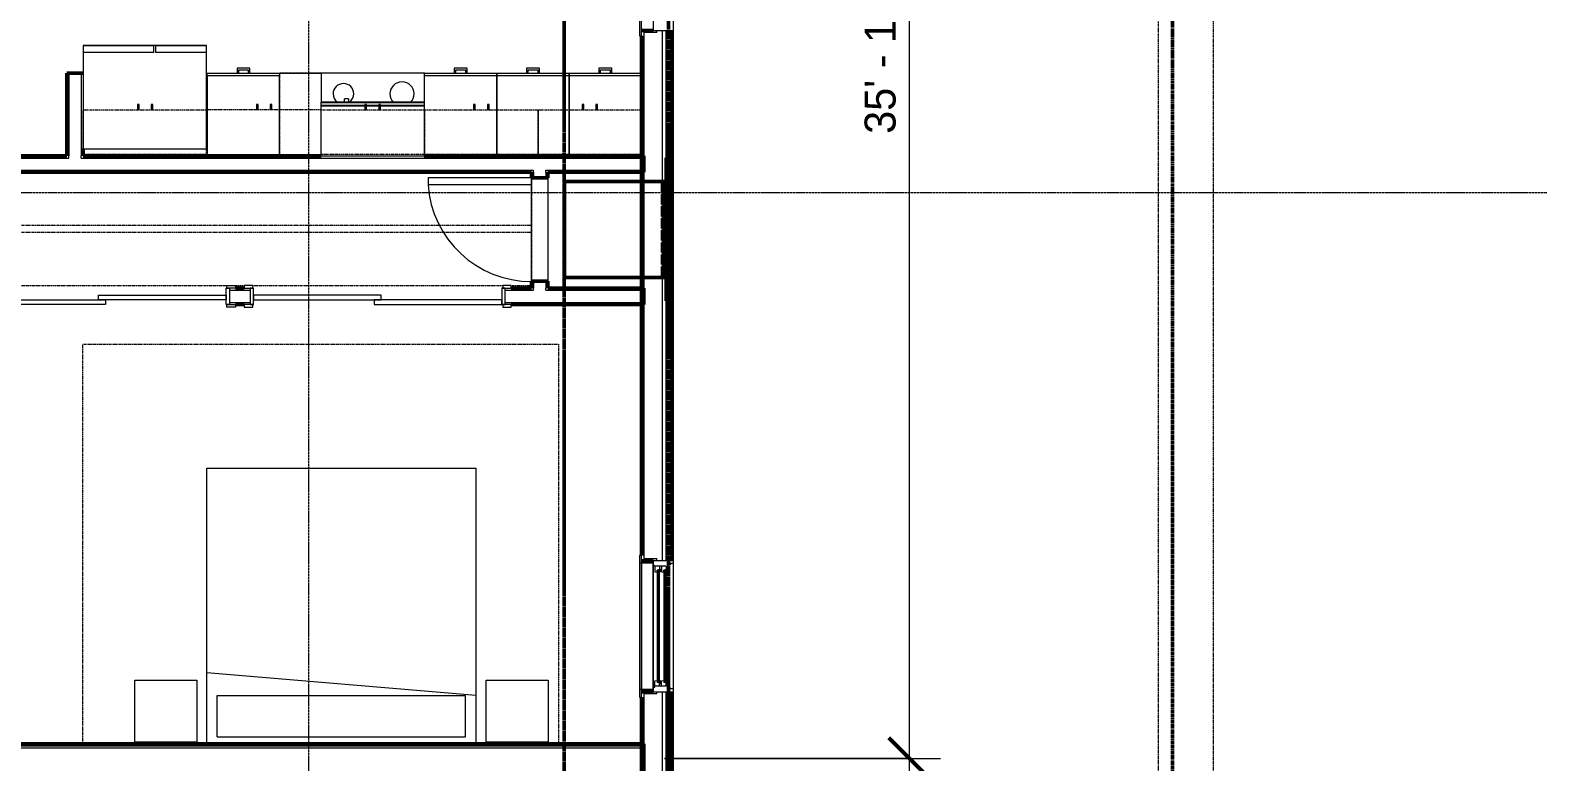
# Model space of a CAD drawing. Header units: inches. Extents: x -4217 to -1814, y 9706 to 12425.
# Drawn here: x -2254.1 to -1814.2, y 11682.1 to 11894.4 of the extents above; entities that cross this region are included whole.
import ezdxf

# ---------------------------------------------------------------- set-up
doc = ezdxf.new("R2010")
doc.units = ezdxf.units.IN
doc.header["$MEASUREMENT"] = 0
for name, pattern in [('Aligning Line 1_8_', [0.25, 0.125, -0.125]), ('Dash', [0.25, 0.125, -0.125]), ('Dash 1_16_', [0.125, 0.0625, -0.0625]), ('Double Dash 3_8_', [1, 0.375, -0.125, 0.125, -0.125, 0.125, -0.125]), ('Grid Line 1_2_', [0.875, 0.5, -0.125, 0.125, -0.125])]:
    doc.linetypes.add(name, pattern=pattern)
for name, color, linetype, lineweight in [('A-ANNO-DIMS', 211, 'Continuous', 9), ('A-ANNO-DIMS-96', 211, 'Continuous', 9), ('A-DOOR-1', 250, 'Continuous', 9), ('A-DOOR-2', 90, 'Continuous', 20), ('A-DOOR-FRAM-1', 90, 'Continuous', 20), ('A-GENM-3', 10, 'Continuous', 50), ('A-GLAZ-1', 250, 'Continuous', 9), ('A-GLAZ-2', 90, 'Continuous', 20), ('A-GLAZ-4', 10, 'Continuous', 50), ('A-WALL', 113, 'Continuous', 13), ('A-WALL-3', 10, 'Continuous', 50), ('A-WALL-4', 50, 'Continuous', 13), ('C-PROP-LINE', 91, 'Double Dash 3_8_', 50), ('C-PROP-LINE-2', 91, 'Dash 1_16_', 50), ('G-ANNO-SYMB-1', 147, 'Aligning Line 1_8_', 9), ('I-FURN-1', 250, 'Continuous', 9), ('I-FURN-HDLN-1', 250, 'Dash', 9), ('I-WALL-3', 2, 'Continuous', 50), ('Q-CASE-3', 250, 'Continuous', 9), ('Q-CASE-4', 250, 'Dash', 9), ('Q-CASE-HDLN-1', 250, 'Dash', 9), ('Q-SPCQ-1', 250, 'Continuous', 9), ('S-GRID-1', 1, 'Grid Line 1_2_', 9)]:
    doc.layers.add(name, color=color, linetype=linetype, lineweight=lineweight)
doc.styles.add('Century Gothic', font='ufonts.com_century-gothic.ttf', dxfattribs={"height": 9})
doc.dimstyles.new('OD__1_8__Tol__', dxfattribs={"dimscale": 12, "dimtxt": 9.397514, "dimasz": 1, "dimexe": 0.75, "dimexo": 0.5, "dimgap": 0.125, "dimtad": 1, "dimdec": 3, "dimrnd": 0.125, "dimzin": 3, "dimdsep": 46, "dimlunit": 4, "dimtxsty": 'Century Gothic', "dimblk1": 'OBLIQUE', "dimblk2": 'OBLIQUE', "dimsah": 1, "dimcen": 0.09, "dimdle": 0.75, "dimazin": 0, "dimtfac": 1, "dimtdec": 4, "dimtix": 1, "dimtmove": 0, "dimatfit": 3, "dimfxl": 1, "dimtvp": 1, "dimtfill": 1, "dimfrac": 2, "dimtolj": 1, "dimtzin": 0, "dimarcsym": 2})

# ---------------------------------------------------------------- blocks, each defined once
blk = doc.blocks.new('DIMBLOCK29-FLOOR PLAN - 3RD FLOOR')
at = {"layer": 'A-ANNO-DIMS-96', "lineweight": 50}
for p, q in [((-1999.05, 11682.99), (-2005.05, 11688.99)), ((-1999.05, 11682.99), (-1993.05, 11676.99)), ((-1999.05, 11251.83), (-2005.05, 11257.83)), ((-1999.05, 11251.83), (-1993.05, 11245.83))]:
    blk.add_line(p, q, dxfattribs=at)
at = {"layer": 'A-ANNO-DIMS-96'}
for p, q in [((-2070.17, 11682.99), (-1990.05, 11682.99)), ((-1999.05, 11682.99), (-2070.17, 11682.99)), ((-1999.05, 11242.83), (-1999.05, 11682.99)), ((-2066.36, 11251.83), (-1990.05, 11251.83)), ((-1999.05, 11251.83), (-2066.36, 11251.83))]:
    blk.add_line(p, q, dxfattribs=at)
at = {"layer": 'A-ANNO-DIMS-96', "color": 0, "insert": (-2012.09, 11433.17), "char_height": 9, "width": 82.1611, "attachment_point": 1, "rotation": 90, "line_spacing_factor": 0.984502, "style": 'Century Gothic', "bg_fill": 3, "box_fill_scale": 1.25, "bg_fill_color": 256, "bg_fill_true_color": 13158600, "bg_fill_transparency": 0}
blk.add_mtext('35\' - 11 1/8"', dxfattribs=at)
blk = doc.blocks.new('_Oblique')
at = {"color": 0, "linetype": 'ByBlock', "lineweight": -2}
blk.add_line((-0.5, -0.5), (0.5, 0.5), dxfattribs=at)
blk = doc.blocks.new('DIMBLOCK30-FLOOR PLAN - 3RD FLOOR')
at = {"layer": 'A-ANNO-DIMS-96', "lineweight": 50}
for p, q in [((-1999.05, 12114.15), (-2005.05, 12120.15)), ((-1999.05, 12114.15), (-1993.05, 12108.15)), ((-1999.05, 11682.99), (-2005.05, 11688.99)), ((-1999.05, 11682.99), (-1993.05, 11676.99))]:
    blk.add_line(p, q, dxfattribs=at)
at = {"layer": 'A-ANNO-DIMS-96'}
for p, q in [((-1999.05, 11682.99), (-1999.05, 12123.15)), ((-2066.36, 12114.15), (-1990.05, 12114.15)), ((-1999.05, 12114.15), (-2066.36, 12114.15)), ((-2070.17, 11682.99), (-1990.05, 11682.99)), ((-1999.05, 11682.99), (-2070.17, 11682.99))]:
    blk.add_line(p, q, dxfattribs=at)
at = {"layer": 'A-ANNO-DIMS-96', "color": 0, "insert": (-2012.09, 11864.34), "char_height": 9, "width": 82.1611, "attachment_point": 1, "rotation": 90, "line_spacing_factor": 0.984502, "style": 'Century Gothic', "bg_fill": 3, "box_fill_scale": 1.25, "bg_fill_color": 256, "bg_fill_true_color": 13158600, "bg_fill_transparency": 0}
blk.add_mtext('35\' - 11 1/8"', dxfattribs=at)

msp = doc.modelspace()

# ---------------------------------------------------------------- linework, layer by layer
at = {"layer": 'A-DOOR-1'}
for p, q in [((-2197.07461, 11820.30491), (-2194.57461, 11820.30491)), ((-2197.07461, 11819.55491), (-2197.07461, 11820.30491)), ((-2194.57461, 11820.30491), (-2194.57461, 11819.55491)), ((-2189.57461, 11820.30491), (-2192.07461, 11820.30491)), ((-2192.07461, 11820.30491), (-2192.07461, 11819.55491)), ((-2189.57461, 11819.55491), (-2189.57461, 11820.30491)), ((-2114.57461, 11820.30491), (-2117.07461, 11820.30491)), ((-2117.07461, 11820.30491), (-2117.07461, 11819.55491)), ((-2114.57461, 11819.55491), (-2114.57461, 11820.30491)), ((-2194.57461, 11819.55491), (-2197.07461, 11819.55491)), ((-2192.07461, 11819.55491), (-2189.57461, 11819.55491)), ((-2117.07461, 11819.55491), (-2114.57461, 11819.55491)), ((-2197.07461, 11814.80491), (-2194.57461, 11814.80491)), ((-2197.07461, 11814.05491), (-2197.07461, 11814.80491)), ((-2194.57461, 11814.05491), (-2197.07461, 11814.05491)), ((-2194.57461, 11814.80491), (-2194.57461, 11814.05491)), ((-2189.57461, 11814.80491), (-2192.07461, 11814.80491)), ((-2192.07461, 11814.80491), (-2192.07461, 11814.05491)), ((-2192.07461, 11814.05491), (-2189.57461, 11814.05491)), ((-2189.57461, 11814.05491), (-2189.57461, 11814.80491)), ((-2114.57461, 11814.80491), (-2117.07461, 11814.80491)), ((-2117.07461, 11814.80491), (-2117.07461, 11814.05491)), ((-2117.07461, 11814.05491), (-2114.57461, 11814.05491)), ((-2114.57461, 11814.05491), (-2114.57461, 11814.80491))]:
    msp.add_line(p, q, dxfattribs=at)
msp.add_arc((-2108.72374, 11851.55491), 30.06659, 183.8140748, 270, dxfattribs=at)
at = {"layer": 'A-DOOR-2'}
for p, q in [((-2138.72374, 11851.55491), (-2138.72374, 11849.55491)), ((-2108.72374, 11851.55491), (-2138.72374, 11851.55491)), ((-2108.72374, 11851.55491), (-2108.72374, 11849.55491)), ((-2108.72374, 11849.55491), (-2138.72374, 11849.55491)), ((-2269.32461, 11816.17991), (-2232.32461, 11816.17991)), ((-2234.32461, 11817.55491), (-2197.32461, 11817.55491)), ((-2234.32461, 11816.17991), (-2234.32461, 11817.55491)), ((-2197.32461, 11816.17991), (-2234.32461, 11816.17991)), ((-2232.32461, 11816.17991), (-2232.32461, 11814.80491)), ((-2197.32461, 11817.55491), (-2197.32461, 11816.17991)), ((-2152.32461, 11817.55491), (-2189.32461, 11817.55491)), ((-2189.32461, 11817.55491), (-2189.32461, 11816.17991)), ((-2189.32461, 11816.17991), (-2152.32461, 11816.17991)), ((-2117.32461, 11816.17991), (-2154.32461, 11816.17991)), ((-2154.32461, 11816.17991), (-2154.32461, 11814.80491)), ((-2152.32461, 11816.17991), (-2152.32461, 11817.55491)), ((-2117.32461, 11814.80491), (-2117.32461, 11816.17991)), ((-2232.32461, 11814.80491), (-2269.32461, 11814.80491)), ((-2154.32461, 11814.80491), (-2117.32461, 11814.80491))]:
    msp.add_line(p, q, dxfattribs=at)
at = {"layer": 'A-DOOR-FRAM-1'}
for p, q in [((-2197.32461, 11819.55491), (-2196.32461, 11819.55491)), ((-2197.32461, 11814.80491), (-2197.32461, 11819.55491)), ((-2196.32461, 11819.55491), (-2196.32461, 11814.80491)), ((-2189.32461, 11819.55491), (-2190.32461, 11819.55491)), ((-2190.32461, 11819.55491), (-2190.32461, 11814.80491)), ((-2189.32461, 11814.80491), (-2189.32461, 11819.55491)), ((-2116.32461, 11819.55491), (-2117.32461, 11819.55491)), ((-2117.32461, 11819.55491), (-2117.32461, 11814.80491)), ((-2116.32461, 11814.80491), (-2116.32461, 11819.55491)), ((-2196.32461, 11814.80491), (-2197.32461, 11814.80491)), ((-2190.32461, 11814.80491), (-2189.32461, 11814.80491)), ((-2117.32461, 11814.80491), (-2116.32461, 11814.80491))]:
    msp.add_line(p, q, dxfattribs=at)
at = {"layer": 'A-GENM-3'}
msp.add_line((-2099.11124, 11850.5269), (-2099.11124, 11822.6519), dxfattribs=at)
at = {"layer": 'A-WALL'}
for p, q in [((-2076.17374, 11686.6144), (-2438.68746, 11686.6144)), ((-2076.17374, 11685.9894), (-2438.06246, 11685.9894))]:
    msp.add_line(p, q, dxfattribs=at)
at = {"layer": 'A-WALL-3'}
for p, q in [((-2238.77574, 11881.95491), (-2243.52574, 11881.95491)), ((-2243.52574, 11881.95491), (-2243.52574, 11857.95491)), ((-2238.77574, 11857.95491), (-2238.77574, 11859.95491)), ((-2243.52574, 11857.95491), (-2268.0509, 11857.95491)), ((-2169.77574, 11857.95491), (-2238.77574, 11857.95491)), ((-2266.08338, 11853.20491), (-2108.72374, 11853.20491)), ((-2108.72374, 11853.20491), (-2108.72374, 11851.55491)), ((-2108.72374, 11851.55491), (-2103.97374, 11851.55491)), ((-2103.97374, 11851.55491), (-2103.97374, 11853.20491)), ((-2103.97374, 11821.55491), (-2108.72374, 11821.55491)), ((-2108.72374, 11821.55491), (-2108.72374, 11819.55491)), ((-2103.97374, 11819.55491), (-2103.97374, 11821.55491)), ((-2192.07461, 11819.55491), (-2194.57461, 11819.55491)), ((-2108.72374, 11819.55491), (-2114.57461, 11819.55491)), ((-2194.57461, 11814.80491), (-2192.07461, 11814.80491))]:
    msp.add_line(p, q, dxfattribs=at)
at = {"layer": 'A-WALL-4'}
for p, q in [((-2242.90074, 11881.95491), (-2242.90074, 11857.95491)), ((-2239.40074, 11881.95491), (-2239.40074, 11857.95491)), ((-2267.79201, 11857.32991), (-2242.90074, 11857.32991)), ((-2242.90074, 11857.32991), (-2242.90074, 11857.95491)), ((-2239.40074, 11857.32991), (-2239.40074, 11857.95491)), ((-2266.34227, 11853.82991), (-2108.09874, 11853.82991)), ((-2108.72374, 11821.55491), (-2108.72374, 11851.55491)), ((-2108.09874, 11853.20491), (-2108.09874, 11853.82991)), ((-2108.09874, 11853.20491), (-2108.09874, 11851.55491)), ((-2104.59874, 11853.20491), (-2104.59874, 11853.82991)), ((-2104.59874, 11853.20491), (-2104.59874, 11851.55491)), ((-2103.97374, 11851.55491), (-2103.97374, 11821.55491)), ((-2108.09874, 11821.55491), (-2108.09874, 11819.55491)), ((-2104.59874, 11821.55491), (-2104.59874, 11819.55491)), ((-2196.32461, 11818.92991), (-2190.32461, 11818.92991)), ((-2116.32461, 11818.92991), (-2108.09874, 11818.92991)), ((-2108.09874, 11818.92991), (-2108.09874, 11819.55491)), ((-2104.59874, 11818.92991), (-2104.59874, 11819.55491)), ((-2196.32461, 11815.42991), (-2190.32461, 11815.42991))]:
    msp.add_line(p, q, dxfattribs=at)
at = {"layer": 'C-PROP-LINE'}
msp.add_line((-1922.72374, 11241.3894), (-1922.72374, 12124.5894), dxfattribs=at)
at = {"layer": 'C-PROP-LINE-2'}
msp.add_line((-2099.26202, 11277.2894), (-2099.26202, 12088.5894), dxfattribs=at)
at = {"layer": 'G-ANNO-SYMB-1'}
for p, q in [((-1926.94838, 12280.05907), (-1926.94838, 9756.52836)), ((-1910.95638, 12280.11485), (-1910.95638, 9706.24032))]:
    msp.add_line(p, q, dxfattribs=at)
at = {"layer": 'I-FURN-1'}
for p, q in [((-2202.86006, 11767.25433), (-2124.86006, 11767.25433)), ((-2202.86006, 11687.25433), (-2202.86006, 11767.25433)), ((-2124.86006, 11767.25433), (-2124.86006, 11687.25433)), ((-2124.86006, 11701.25433), (-2202.86006, 11707.83395)), ((-2223.7919, 11705.75433), (-2205.7919, 11705.75433)), ((-2223.7919, 11687.75433), (-2223.7919, 11705.75433)), ((-2205.7919, 11705.75433), (-2205.7919, 11687.75433)), ((-2121.86006, 11705.75433), (-2103.86006, 11705.75433)), ((-2121.86006, 11687.75433), (-2121.86006, 11705.75433)), ((-2103.86006, 11705.75433), (-2103.86006, 11687.75433)), ((-2199.86006, 11701.25433), (-2127.86006, 11701.25433)), ((-2199.86006, 11689.25433), (-2199.86006, 11701.25433)), ((-2127.86006, 11689.25433), (-2127.86006, 11701.25433)), ((-2199.86006, 11689.25433), (-2127.86006, 11689.25433)), ((-2205.7919, 11687.75433), (-2223.7919, 11687.75433)), ((-2124.86006, 11687.25433), (-2202.86006, 11687.25433)), ((-2103.86006, 11687.75433), (-2121.86006, 11687.75433))]:
    msp.add_line(p, q, dxfattribs=at)
at = {"layer": 'I-FURN-HDLN-1'}
for p, q in [((-2238.86006, 11803.25433), (-2100.86006, 11803.25433)), ((-2238.86006, 11687.25433), (-2238.86006, 11803.25433)), ((-2100.86006, 11803.25433), (-2100.86006, 11687.25433))]:
    msp.add_line(p, q, dxfattribs=at)
at = {"layer": 'I-WALL-3'}
for p, q in [((-2076.17374, 11687.2394), (-2438.42858, 11687.2394)), ((-2076.17374, 11678.7394), (-2076.17374, 11687.2394))]:
    msp.add_line(p, q, dxfattribs=at)
at = {"layer": 'Q-CASE-3'}
for p, q in [((-2202.77574, 11881.95491), (-2181.77574, 11881.95491)), ((-2202.77574, 11881.20491), (-2202.77574, 11881.95491)), ((-2190.40074, 11883.45491), (-2194.15074, 11883.45491)), ((-2194.15074, 11883.45491), (-2194.15074, 11881.95491)), ((-2193.65137, 11881.95491), (-2194.15074, 11881.95491)), ((-2193.65137, 11881.95491), (-2193.65137, 11882.95554)), ((-2193.65137, 11882.95554), (-2190.90011, 11882.95554)), ((-2190.90011, 11882.95554), (-2190.90011, 11881.95491)), ((-2190.90011, 11881.95491), (-2190.40074, 11881.95491)), ((-2190.40074, 11881.95491), (-2190.40074, 11883.45491)), ((-2181.77574, 11881.95491), (-2181.77574, 11881.20491)), ((-2139.77574, 11881.95491), (-2118.77574, 11881.95491)), ((-2127.40074, 11883.45491), (-2131.15074, 11883.45491)), ((-2131.15074, 11883.45491), (-2131.15074, 11881.95491)), ((-2130.65137, 11881.95491), (-2131.15074, 11881.95491)), ((-2130.65137, 11881.95491), (-2130.65137, 11882.95554)), ((-2130.65137, 11882.95554), (-2127.90011, 11882.95554)), ((-2127.90011, 11882.95554), (-2127.90011, 11881.95491)), ((-2127.90011, 11881.95491), (-2127.40074, 11881.95491)), ((-2127.40074, 11881.95491), (-2127.40074, 11883.45491)), ((-2118.77574, 11881.95491), (-2118.77574, 11881.20491)), ((-2118.77574, 11881.95491), (-2097.77574, 11881.95491)), ((-2118.77574, 11881.20491), (-2118.77574, 11881.95491)), ((-2106.40074, 11883.45491), (-2110.15074, 11883.45491)), ((-2110.15074, 11883.45491), (-2110.15074, 11881.95491)), ((-2109.65137, 11881.95491), (-2110.15074, 11881.95491)), ((-2109.65137, 11881.95491), (-2109.65137, 11882.95554)), ((-2109.65137, 11882.95554), (-2106.90011, 11882.95554)), ((-2106.90011, 11882.95554), (-2106.90011, 11881.95491)), ((-2106.90011, 11881.95491), (-2106.40074, 11881.95491)), ((-2106.40074, 11881.95491), (-2106.40074, 11883.45491)), ((-2097.77574, 11881.95491), (-2097.77574, 11881.20491)), ((-2097.77574, 11881.20491), (-2097.77574, 11881.95491)), ((-2085.40074, 11883.45491), (-2089.15074, 11883.45491)), ((-2089.15074, 11883.45491), (-2089.15074, 11881.95491)), ((-2088.65137, 11881.95491), (-2089.15074, 11881.95491)), ((-2088.65137, 11881.95491), (-2088.65137, 11882.95554)), ((-2088.65137, 11882.95554), (-2085.90011, 11882.95554)), ((-2085.90011, 11882.95554), (-2085.90011, 11881.95491)), ((-2085.90011, 11881.95491), (-2085.40074, 11881.95491)), ((-2085.40074, 11881.95491), (-2085.40074, 11883.45491)), ((-2181.77574, 11881.20491), (-2202.77574, 11881.20491)), ((-2202.77574, 11881.20491), (-2202.77574, 11857.95491)), ((-2181.77574, 11857.95491), (-2181.77574, 11881.20491)), ((-2118.77574, 11881.20491), (-2139.77574, 11881.20491)), ((-2118.77574, 11857.95491), (-2118.77574, 11881.20491)), ((-2097.77574, 11881.20491), (-2118.77574, 11881.20491)), ((-2118.77574, 11881.20491), (-2118.77574, 11857.95491)), ((-2097.77574, 11857.95491), (-2097.77574, 11881.20491)), ((-2097.77574, 11881.20491), (-2097.77574, 11857.95491)), ((-2139.89385, 11873.55425), (-2169.77574, 11873.55425)), ((-2169.77574, 11873.34861), (-2169.77574, 11873.55425)), ((-2139.89385, 11873.34861), (-2169.77574, 11873.34861)), ((-2169.77574, 11872.56121), (-2169.77574, 11873.34861)), ((-2161.78361, 11874.55405), (-2162.97573, 11874.55405)), ((-2162.97573, 11873.58969), (-2162.97573, 11874.50489)), ((-2161.78361, 11874.50489), (-2161.78361, 11873.58969)), ((-2139.89385, 11873.55425), (-2139.89385, 11873.34861)), ((-2139.89385, 11873.34861), (-2139.89385, 11872.56121)), ((-2222.53729, 11872.82916), (-2223.02574, 11872.82916)), ((-2223.02574, 11872.82916), (-2223.02574, 11871.32991)), ((-2222.53729, 11871.32991), (-2223.02574, 11871.32991)), ((-2222.53729, 11871.32991), (-2222.53729, 11872.82916)), ((-2218.53729, 11872.82916), (-2219.02574, 11872.82916)), ((-2219.02574, 11872.82916), (-2219.02574, 11871.32991)), ((-2218.53729, 11871.32991), (-2219.02574, 11871.32991)), ((-2218.53729, 11871.32991), (-2218.53729, 11872.82916)), ((-2188.02574, 11872.82916), (-2188.51418, 11872.82916)), ((-2188.51418, 11872.82916), (-2188.51418, 11871.32991)), ((-2188.02574, 11871.32991), (-2188.51418, 11871.32991)), ((-2188.02574, 11871.32991), (-2188.02574, 11872.82916)), ((-2184.02574, 11872.82916), (-2184.51418, 11872.82916)), ((-2184.51418, 11872.82916), (-2184.51418, 11871.32991)), ((-2184.02574, 11871.32991), (-2184.51418, 11871.32991)), ((-2184.02574, 11871.32991), (-2184.02574, 11872.82916)), ((-2157.02574, 11872.56121), (-2169.77574, 11872.56121)), ((-2169.77574, 11857.95491), (-2169.77574, 11872.4431)), ((-2169.77574, 11872.4431), (-2157.02574, 11872.4431)), ((-2156.53729, 11872.82916), (-2157.02574, 11872.82916)), ((-2157.02574, 11872.82916), (-2157.02574, 11871.32991)), ((-2156.53729, 11871.32991), (-2157.02574, 11871.32991)), ((-2156.53729, 11871.32991), (-2156.53729, 11872.82916)), ((-2153.02574, 11872.56121), (-2156.53729, 11872.56121)), ((-2156.53729, 11872.4431), (-2153.02574, 11872.4431)), ((-2152.53729, 11872.82916), (-2153.02574, 11872.82916)), ((-2153.02574, 11872.82916), (-2153.02574, 11871.32991)), ((-2152.53729, 11871.32991), (-2153.02574, 11871.32991)), ((-2152.53729, 11871.32991), (-2152.53729, 11872.82916)), ((-2139.89385, 11872.56121), (-2152.53729, 11872.56121)), ((-2152.53729, 11872.4431), (-2139.89385, 11872.4431)), ((-2139.89385, 11872.4431), (-2139.89385, 11857.95491)), ((-2125.03729, 11872.82916), (-2125.52574, 11872.82916)), ((-2125.52574, 11872.82916), (-2125.52574, 11871.32991)), ((-2125.03729, 11871.32991), (-2125.52574, 11871.32991)), ((-2125.03729, 11871.32991), (-2125.03729, 11872.82916)), ((-2121.03729, 11872.82916), (-2121.52574, 11872.82916)), ((-2121.52574, 11872.82916), (-2121.52574, 11871.32991)), ((-2121.03729, 11871.32991), (-2121.52574, 11871.32991)), ((-2121.03729, 11871.32991), (-2121.03729, 11872.82916)), ((-2093.53729, 11872.82916), (-2094.02574, 11872.82916)), ((-2094.02574, 11872.82916), (-2094.02574, 11871.32991)), ((-2093.53729, 11871.32991), (-2094.02574, 11871.32991)), ((-2093.53729, 11871.32991), (-2093.53729, 11872.82916)), ((-2089.53729, 11872.82916), (-2090.02574, 11872.82916)), ((-2090.02574, 11872.82916), (-2090.02574, 11871.32991)), ((-2089.53729, 11871.32991), (-2090.02574, 11871.32991)), ((-2089.53729, 11871.32991), (-2089.53729, 11872.82916)), ((-2169.77574, 11857.95491), (-2139.89385, 11857.95491))]:
    msp.add_line(p, q, dxfattribs=at)
at = {"layer": 'Q-CASE-4'}
for p, q in [((-2181.77574, 11881.95491), (-2181.77574, 11857.95491)), ((-2169.77574, 11881.95491), (-2181.77574, 11881.95491)), ((-2238.77574, 11858.32991), (-2238.77574, 11871.32991)), ((-2238.77574, 11871.32991), (-2202.77574, 11871.32991)), ((-2202.77574, 11871.32991), (-2202.77574, 11858.32991)), ((-2169.77574, 11871.32991), (-2202.77574, 11871.32991)), ((-2202.77574, 11871.32991), (-2202.77574, 11858.32991)), ((-2169.77574, 11858.32991), (-2169.77574, 11871.32991)), ((-2169.77574, 11871.32991), (-2139.77574, 11871.32991)), ((-2169.77574, 11858.32991), (-2169.77574, 11871.32991)), ((-2139.77574, 11871.32991), (-2139.77574, 11858.32991)), ((-2139.77574, 11858.32991), (-2139.77574, 11871.32991)), ((-2139.77574, 11871.32991), (-2106.77574, 11871.32991)), ((-2106.77574, 11858.32991), (-2106.77574, 11871.32991)), ((-2106.77574, 11871.32991), (-2106.77574, 11858.32991)), ((-2202.77574, 11858.32991), (-2238.77574, 11858.32991)), ((-2202.77574, 11858.32991), (-2169.77574, 11858.32991)), ((-2139.77574, 11858.32991), (-2169.77574, 11858.32991)), ((-2106.77574, 11858.32991), (-2139.77574, 11858.32991))]:
    msp.add_line(p, q, dxfattribs=at)
at = {"layer": 'Q-CASE-HDLN-1'}
for p, q in [((-2203.02574, 11881.95491), (-2169.77574, 11881.95491)), ((-2203.02574, 11857.95491), (-2203.02574, 11859.95491)), ((-2266.03586, 11853.20491), (-2108.72374, 11853.20491)), ((-2108.72374, 11853.20491), (-2108.72374, 11820.20491)), ((-2108.72374, 11837.70491), (-2266.03586, 11837.70491)), ((-2108.72374, 11835.70491), (-2266.03586, 11835.70491)), ((-2197.07461, 11820.20491), (-2266.03586, 11820.20491)), ((-2192.07461, 11820.20491), (-2194.57461, 11820.20491)), ((-2117.07461, 11820.20491), (-2189.57461, 11820.20491)), ((-2108.72374, 11820.20491), (-2114.57461, 11820.20491))]:
    msp.add_line(p, q, dxfattribs=at)
at = {"layer": 'Q-SPCQ-1'}
for p, q in [((-2203.02574, 11889.95491), (-2238.77574, 11889.95491)), ((-2238.77574, 11889.95491), (-2238.77574, 11859.95491)), ((-2238.77574, 11889.95491), (-2218.27574, 11889.95491)), ((-2238.77574, 11889.95491), (-2238.77574, 11887.95491)), ((-2218.27574, 11887.95491), (-2238.77574, 11887.95491)), ((-2218.27574, 11887.95491), (-2218.27574, 11889.95491)), ((-2217.77574, 11889.95491), (-2203.02574, 11889.95491)), ((-2217.77574, 11889.95491), (-2217.77574, 11887.95491)), ((-2203.02574, 11887.95491), (-2217.77574, 11887.95491)), ((-2203.02574, 11859.95491), (-2203.02574, 11889.95491)), ((-2203.02574, 11887.95491), (-2203.02574, 11889.95491)), ((-2139.77574, 11881.95491), (-2169.77574, 11881.95491)), ((-2169.77574, 11881.95491), (-2169.77574, 11873.55425)), ((-2139.77574, 11857.95491), (-2139.77574, 11881.95491)), ((-2169.77574, 11872.56121), (-2169.77574, 11872.4431)), ((-2238.77574, 11859.95491), (-2203.02574, 11859.95491)), ((-2139.77574, 11859.95491), (-2139.89385, 11859.95491))]:
    msp.add_line(p, q, dxfattribs=at)
for centre, radius, start, end in [((-2163.27574, 11875.95491), 3, 0, 180), ((-2146.27574, 11875.95491), 3.5, 0, 180), ((-2163.27574, 11875.95491), 3, 180, 233.8773147), ((-2163.27574, 11875.95491), 3, 306.1226853, 0), ((-2146.27574, 11875.95491), 3.5, 180, 223.6110482), ((-2146.27574, 11875.95491), 3.5, 316.4352056, 0), ((-2146.27574, 11875.95491), 3.5, 261.0227573, 278.9772427)]:
    msp.add_arc(centre, radius, start, end, dxfattribs=at)
at = {"layer": 'S-GRID-1'}
msp.add_line((-2173.32374, 9836.17969), (-2173.32374, 12376.79045), dxfattribs=at)

# ---------------------------------------------------------------- next in the draw order: dimensions: what is measured, and where the dimension line sits
at = {"layer": 'A-ANNO-DIMS'}
dim = msp.add_linear_dim(base=(-1999.0536274284, 11682.9893961106), p1=(-2072.3612366797, 11251.8268961105), p2=(-2076.1737366793, 11682.9893961106), angle=90, dimstyle='OD__1_8__Tol__', override={"dimpost": '<>', "dimfxl": 431.179355}, dxfattribs=at)
dim.commit()
dim.dimension.update_dxf_attribs({"geometry": 'DIMBLOCK29-FLOOR PLAN - 3RD FLOOR', "text_midpoint": (-2005.7786444623, 11467.4081461106)})

# ---------------------------------------------------------------- next in the draw order: dimensions: what is measured, and where the dimension line sits
dim = msp.add_linear_dim(base=(-1999.0536274284, 12114.1518961105), p1=(-2076.1737366793, 11682.9893961106), p2=(-2072.3612366797, 12114.1518961105), angle=90, dimstyle='OD__1_8__Tol__', override={"dimpost": '<>', "dimfxl": 431.179355}, dxfattribs=at)
dim.commit()
dim.dimension.update_dxf_attribs({"geometry": 'DIMBLOCK30-FLOOR PLAN - 3RD FLOOR', "text_midpoint": (-2005.7786444623, 11898.5706461106)})

# ---------------------------------------------------------------- next in the draw order: linework, layer by layer
at = {"layer": 'A-GENM-3'}
for p, q in [((-2069.67374, 11850.5269), (-2099.11124, 11850.5269)), ((-2070.67374, 11847.29252), (-2070.67374, 11850.0894)), ((-2070.67374, 11850.0894), (-2069.67374, 11850.0894)), ((-2069.67374, 11847.29252), (-2070.67374, 11847.29252)), ((-2070.67374, 11843.80815), (-2070.67374, 11846.79252)), ((-2070.67374, 11846.79252), (-2069.67374, 11846.79252)), ((-2069.67374, 11850.0894), (-2069.67374, 11850.5269)), ((-2069.67374, 11846.79252), (-2069.67374, 11847.29252)), ((-2069.67374, 11843.80815), (-2070.67374, 11843.80815)), ((-2070.67374, 11840.32377), (-2070.67374, 11843.30815)), ((-2070.67374, 11843.30815), (-2069.67374, 11843.30815)), ((-2069.67374, 11843.30815), (-2069.67374, 11843.80815)), ((-2069.67374, 11840.32377), (-2070.67374, 11840.32377)), ((-2070.67374, 11836.8394), (-2070.67374, 11839.82377)), ((-2070.67374, 11839.82377), (-2069.67374, 11839.82377)), ((-2069.67374, 11839.82377), (-2069.67374, 11840.32377)), ((-2069.67374, 11836.8394), (-2070.67374, 11836.8394)), ((-2070.67374, 11833.35502), (-2070.67374, 11836.3394)), ((-2070.67374, 11836.3394), (-2069.67374, 11836.3394)), ((-2069.67374, 11836.3394), (-2069.67374, 11836.8394)), ((-2069.67374, 11833.35502), (-2070.67374, 11833.35502)), ((-2070.67374, 11829.87065), (-2070.67374, 11832.85502)), ((-2070.67374, 11832.85502), (-2069.67374, 11832.85502)), ((-2069.67374, 11829.87065), (-2070.67374, 11829.87065)), ((-2070.67374, 11826.38627), (-2070.67374, 11829.37065)), ((-2070.67374, 11829.37065), (-2069.67374, 11829.37065)), ((-2069.67374, 11832.85502), (-2069.67374, 11833.35502)), ((-2069.67374, 11829.37065), (-2069.67374, 11829.87065)), ((-2069.67374, 11826.38627), (-2070.67374, 11826.38627)), ((-2070.67374, 11823.0894), (-2070.67374, 11825.88627)), ((-2070.67374, 11825.88627), (-2069.67374, 11825.88627)), ((-2069.67374, 11825.88627), (-2069.67374, 11826.38627)), ((-2099.11124, 11822.6519), (-2069.67374, 11822.6519)), ((-2069.67374, 11823.0894), (-2070.67374, 11823.0894)), ((-2069.67374, 11822.6519), (-2069.67374, 11823.0894))]:
    msp.add_line(p, q, dxfattribs=at)
at = {"layer": 'A-GLAZ-1'}
for p, q in [((-2077.42374, 11933.96361), (-2077.42374, 11892.81518)), ((-2076.79874, 11892.81518), (-2076.79874, 11933.96361)), ((-2077.42374, 11892.81518), (-2076.79874, 11892.81518)), ((-2076.79874, 11741.96361), (-2077.42374, 11741.96361)), ((-2077.42374, 11741.96361), (-2077.42374, 11700.81518)), ((-2076.79874, 11700.81518), (-2076.79874, 11741.96361)), ((-2076.79874, 11739.71361), (-2077.42374, 11739.71361)), ((-2073.42374, 11740.33861), (-2076.79874, 11740.33861)), ((-2076.79874, 11740.33861), (-2076.79874, 11702.44018)), ((-2073.42374, 11739.71361), (-2076.79874, 11739.71361)), ((-2073.42374, 11702.44018), (-2073.42374, 11740.33861)), ((-2072.29874, 11737.08861), (-2072.29874, 11705.69018)), ((-2072.17374, 11737.68236), (-2072.17374, 11737.08861)), ((-2071.79874, 11737.21361), (-2072.17374, 11737.21361)), ((-2072.17374, 11737.08861), (-2072.17374, 11705.69018)), ((-2071.79874, 11737.68236), (-2071.79874, 11737.08861)), ((-2071.79874, 11737.08861), (-2071.79874, 11705.69018)), ((-2071.67374, 11737.08861), (-2071.67374, 11705.69018)), ((-2070.36124, 11737.08861), (-2070.36124, 11705.69018)), ((-2070.23624, 11737.68236), (-2070.23624, 11737.08861)), ((-2069.86124, 11737.21361), (-2070.23624, 11737.21361)), ((-2070.23624, 11737.08861), (-2070.23624, 11705.69018)), ((-2069.86124, 11737.68236), (-2069.86124, 11737.08861)), ((-2069.86124, 11737.08861), (-2069.86124, 11705.69018)), ((-2069.73624, 11737.08861), (-2069.73624, 11705.69018)), ((-2076.79874, 11703.06518), (-2077.42374, 11703.06518)), ((-2073.42374, 11703.06518), (-2076.79874, 11703.06518)), ((-2076.79874, 11702.44018), (-2073.42374, 11702.44018)), ((-2072.17374, 11705.09643), (-2072.17374, 11705.69018)), ((-2071.79874, 11705.56518), (-2072.17374, 11705.56518)), ((-2071.79874, 11705.09643), (-2071.79874, 11705.69018)), ((-2070.23624, 11705.09643), (-2070.23624, 11705.69018)), ((-2069.86124, 11705.56518), (-2070.23624, 11705.56518)), ((-2069.86124, 11705.09643), (-2069.86124, 11705.69018)), ((-2077.42374, 11700.81518), (-2076.79874, 11700.81518))]:
    msp.add_line(p, q, dxfattribs=at)
at = {"layer": 'A-GLAZ-2'}
for p, q in [((-2073.42374, 11932.40111), (-2073.42374, 11894.37768)), ((-2067.54874, 11894.37768), (-2067.54874, 11932.40111)), ((-2073.42374, 11894.37768), (-2067.54874, 11894.37768)), ((-2068.92374, 11894.37768), (-2068.92374, 11892.87768)), ((-2068.92374, 11740.40111), (-2068.92374, 11741.90111)), ((-2067.54874, 11740.40111), (-2073.42374, 11740.40111)), ((-2073.42374, 11740.40111), (-2073.42374, 11702.37768)), ((-2073.14358, 11739.05736), (-2073.42374, 11739.39125)), ((-2073.14358, 11739.05736), (-2072.92374, 11739.05736)), ((-2072.92374, 11739.05736), (-2072.92374, 11737.24486)), ((-2069.61124, 11738.80736), (-2072.92374, 11738.80736)), ((-2072.92374, 11737.24486), (-2072.29874, 11737.08861)), ((-2071.67374, 11737.68236), (-2072.29874, 11737.68236)), ((-2072.29874, 11737.08861), (-2072.29874, 11737.68236)), ((-2071.67374, 11737.96361), (-2071.32999, 11737.96361)), ((-2071.67374, 11737.09174), (-2071.67374, 11737.96361)), ((-2071.32999, 11737.24486), (-2071.67374, 11737.09174)), ((-2071.54874, 11738.80736), (-2071.54874, 11737.96361)), ((-2071.32999, 11737.24486), (-2071.32999, 11737.96361)), ((-2070.98624, 11738.80736), (-2070.98624, 11737.24486)), ((-2070.98624, 11737.24486), (-2070.36124, 11737.08861)), ((-2069.73624, 11737.68236), (-2070.36124, 11737.68236)), ((-2070.36124, 11737.08861), (-2070.36124, 11737.68236)), ((-2069.73624, 11737.96361), (-2069.39249, 11737.96361)), ((-2069.73624, 11737.09174), (-2069.73624, 11737.96361)), ((-2069.39249, 11737.24486), (-2069.73624, 11737.09174)), ((-2069.61124, 11738.80736), (-2069.61124, 11737.96361)), ((-2069.17374, 11738.52611), (-2069.61124, 11738.52611)), ((-2069.39249, 11737.24486), (-2069.39249, 11737.96361)), ((-2068.36124, 11739.31393), (-2069.17374, 11738.99486)), ((-2069.17374, 11738.99486), (-2069.17374, 11738.52611)), ((-2068.36124, 11739.58861), (-2068.36124, 11739.31393)), ((-2067.54874, 11739.58861), (-2068.36124, 11739.58861)), ((-2067.54874, 11702.37768), (-2067.54874, 11740.40111)), ((-2073.14358, 11703.72143), (-2073.42374, 11703.38755)), ((-2073.42374, 11702.37768), (-2067.54874, 11702.37768)), ((-2073.14358, 11703.72143), (-2072.92374, 11703.72143)), ((-2072.92374, 11705.53393), (-2072.29874, 11705.69018)), ((-2072.92374, 11703.72143), (-2072.92374, 11705.53393)), ((-2069.61124, 11703.97143), (-2072.92374, 11703.97143)), ((-2072.29874, 11705.69018), (-2072.29874, 11705.09643)), ((-2071.67374, 11705.09643), (-2072.29874, 11705.09643)), ((-2071.32999, 11705.53393), (-2071.67374, 11705.68705)), ((-2071.67374, 11705.68705), (-2071.67374, 11704.81518)), ((-2071.67374, 11704.81518), (-2071.32999, 11704.81518)), ((-2071.54874, 11703.97143), (-2071.54874, 11704.81518)), ((-2071.32999, 11705.53393), (-2071.32999, 11704.81518)), ((-2070.98624, 11705.53393), (-2070.36124, 11705.69018)), ((-2070.98624, 11703.97143), (-2070.98624, 11705.53393)), ((-2070.36124, 11705.69018), (-2070.36124, 11705.09643)), ((-2069.73624, 11705.09643), (-2070.36124, 11705.09643)), ((-2069.39249, 11705.53393), (-2069.73624, 11705.68705)), ((-2069.73624, 11705.68705), (-2069.73624, 11704.81518)), ((-2069.73624, 11704.81518), (-2069.39249, 11704.81518)), ((-2069.61124, 11703.97143), (-2069.61124, 11704.81518)), ((-2069.17374, 11704.25268), (-2069.61124, 11704.25268)), ((-2069.39249, 11705.53393), (-2069.39249, 11704.81518)), ((-2069.17374, 11703.78393), (-2069.17374, 11704.25268)), ((-2068.36124, 11703.46486), (-2069.17374, 11703.78393)), ((-2068.92374, 11702.37768), (-2068.92374, 11700.87768)), ((-2068.36124, 11703.19018), (-2068.36124, 11703.46486)), ((-2067.54874, 11703.19018), (-2068.36124, 11703.19018))]:
    msp.add_line(p, q, dxfattribs=at)
at = {"layer": 'A-GLAZ-4'}
for p, q in [((-2067.98624, 11855.60111), (-2067.98624, 11817.57768)), ((-2067.92374, 11817.57768), (-2067.92374, 11855.60111))]:
    msp.add_line(p, q, dxfattribs=at)
at = {"layer": 'A-WALL-3'}
for p, q in [((-2073.42374, 11894.37768), (-2076.79874, 11894.37768)), ((-2076.79874, 11892.81518), (-2076.79874, 11741.96361)), ((-2067.92374, 11855.60111), (-2067.92374, 11894.37768)), ((-2076.17374, 11857.95491), (-2139.89385, 11857.95491)), ((-2076.17374, 11853.20491), (-2076.17374, 11857.95491)), ((-2069.67374, 11815.82768), (-2069.67374, 11857.35111)), ((-2069.67374, 11857.35111), (-2068.17374, 11857.35111)), ((-2068.17374, 11857.35111), (-2068.17374, 11855.60111)), ((-2068.17374, 11855.60111), (-2067.92374, 11855.60111)), ((-2103.97374, 11853.20491), (-2076.17374, 11853.20491)), ((-2076.17374, 11819.55491), (-2103.97374, 11819.55491)), ((-2076.17374, 11814.80491), (-2076.17374, 11819.55491)), ((-2067.92374, 11817.57768), (-2068.17374, 11817.57768)), ((-2068.17374, 11817.57768), (-2068.17374, 11815.82768)), ((-2067.92374, 11740.40111), (-2067.92374, 11817.57768)), ((-2114.57461, 11814.80491), (-2076.17374, 11814.80491)), ((-2068.17374, 11815.82768), (-2069.67374, 11815.82768)), ((-2076.79874, 11740.40111), (-2073.42374, 11740.40111)), ((-2073.42374, 11702.37768), (-2076.79874, 11702.37768)), ((-2067.92374, 11663.60111), (-2067.92374, 11702.37768)), ((-2076.79874, 11700.81518), (-2076.79874, 11665.16361))]:
    msp.add_line(p, q, dxfattribs=at)
at = {"layer": 'A-WALL-4'}
for p, q in [((-2076.17374, 11893.75268), (-2076.17374, 11741.02611)), ((-2072.36124, 11893.75268), (-2076.17374, 11893.75268)), ((-2072.36124, 11893.75268), (-2072.36124, 11894.37768)), ((-2070.67374, 11740.40111), (-2070.67374, 11894.37768)), ((-2069.67374, 11857.35111), (-2069.67374, 11894.37768)), ((-2068.17374, 11857.35111), (-2068.17374, 11894.37768)), ((-2239.40074, 11857.32991), (-2076.17374, 11857.32991)), ((-2104.59874, 11853.82991), (-2076.17374, 11853.82991)), ((-2104.59874, 11818.92991), (-2076.17374, 11818.92991)), ((-2116.32461, 11815.42991), (-2076.17374, 11815.42991)), ((-2069.67374, 11740.40111), (-2069.67374, 11815.82768)), ((-2068.17374, 11740.40111), (-2068.17374, 11815.82768)), ((-2076.17374, 11741.02611), (-2072.36124, 11741.02611)), ((-2072.36124, 11740.40111), (-2072.36124, 11741.02611)), ((-2076.17374, 11701.75268), (-2076.17374, 11664.22611)), ((-2072.36124, 11701.75268), (-2076.17374, 11701.75268)), ((-2072.36124, 11701.75268), (-2072.36124, 11702.37768)), ((-2070.67374, 11663.60111), (-2070.67374, 11702.37768)), ((-2069.67374, 11663.60111), (-2069.67374, 11702.37768)), ((-2068.17374, 11663.60111), (-2068.17374, 11702.37768))]:
    msp.add_line(p, q, dxfattribs=at)
at = {"layer": 'C-PROP-LINE-2'}
msp.add_line((-2068.92374, 11247.3894), (-2068.92374, 12118.5894), dxfattribs=at)
at = {"layer": 'Q-CASE-3'}
for p, q in [((-2097.77574, 11881.95491), (-2076.79874, 11881.95491)), ((-2076.79874, 11881.20491), (-2097.77574, 11881.20491))]:
    msp.add_line(p, q, dxfattribs=at)
at = {"layer": 'Q-CASE-4'}
for p, q in [((-2106.77574, 11871.32991), (-2076.77574, 11871.32991)), ((-2076.77574, 11871.32991), (-2076.77574, 11858.32991)), ((-2076.77574, 11858.32991), (-2106.77574, 11858.32991))]:
    msp.add_line(p, q, dxfattribs=at)
at = {"layer": 'Q-CASE-HDLN-1'}
msp.add_line((-2139.77574, 11881.95491), (-2076.79874, 11881.95491), dxfattribs=at)
at = {"layer": 'S-GRID-1'}
msp.add_line((-1814.20638, 11847.1894), (-4168.71446, 11847.1894), dxfattribs=at)

doc.saveas('drawing.dxf')
